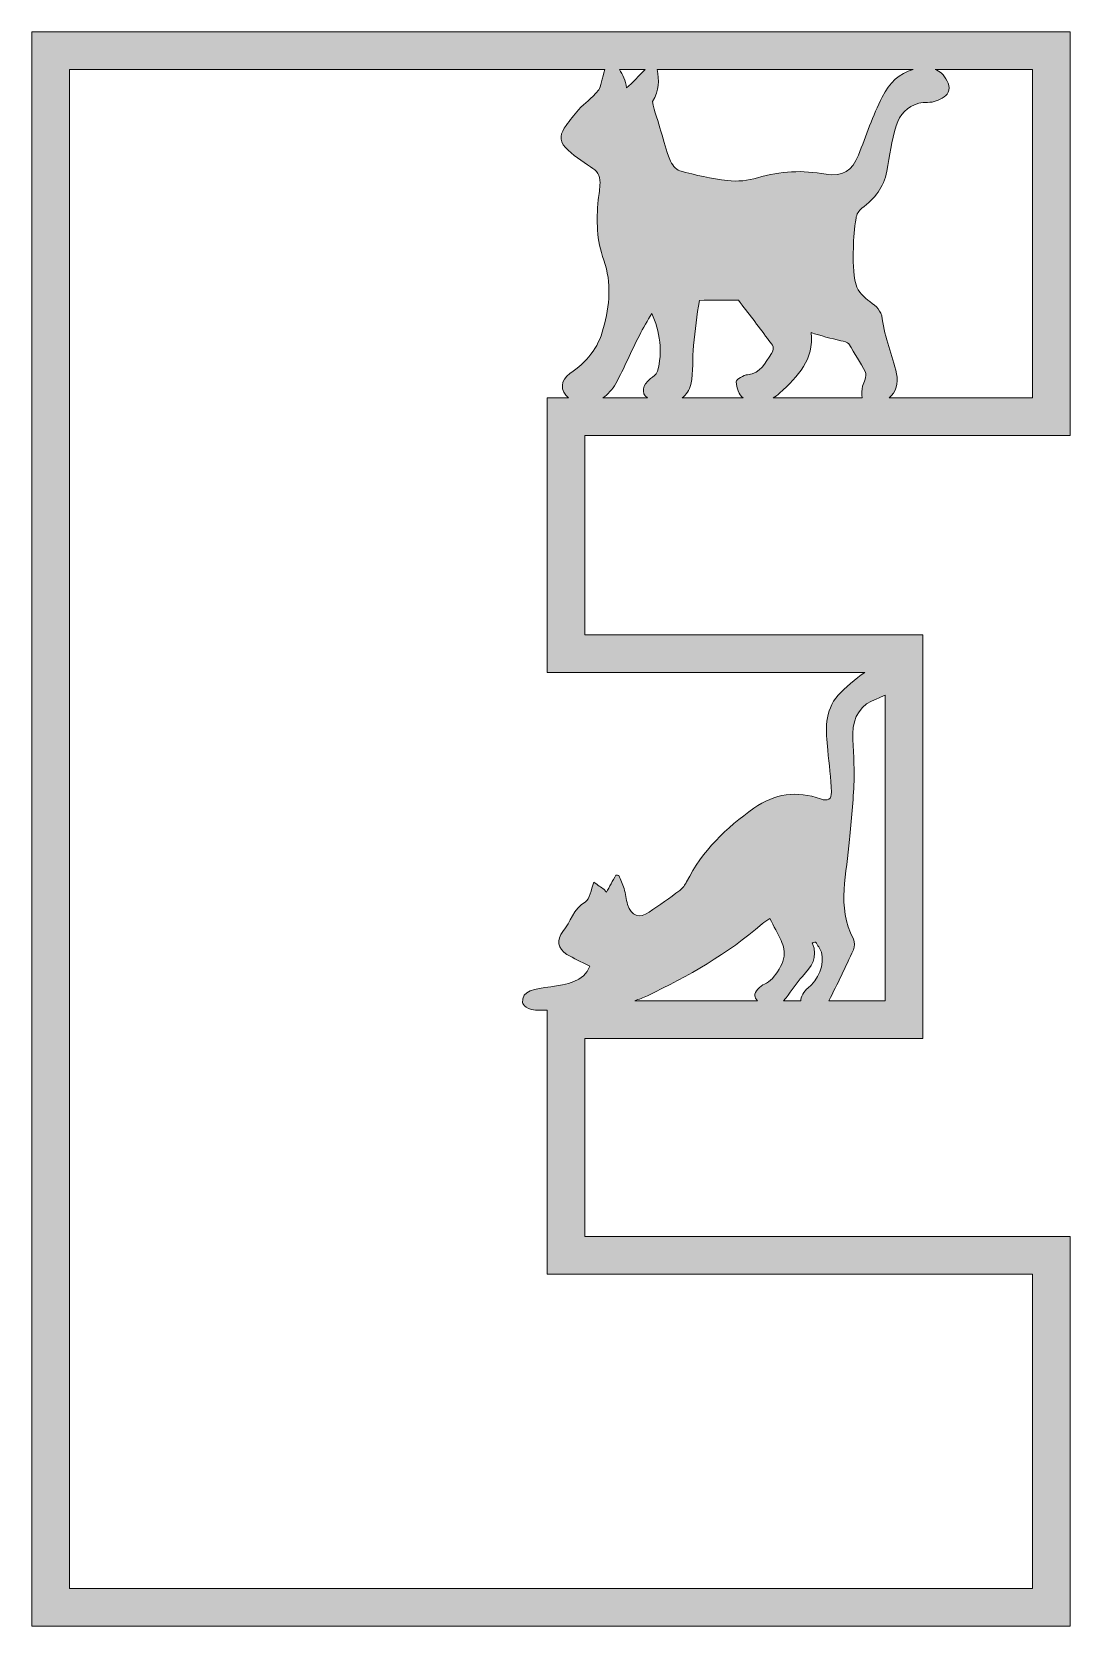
# Model space of a CAD drawing. Header units: millimetres. Extents: x 10 to 564, y -269 to -8.
# Drawn here: x 481.3 to 564, y -134.5 to -7.5 of the extents above; entities that cross this region are included whole.
import ezdxf

# ---------------------------------------------------------------- set-up
doc = ezdxf.new("R2010")
doc.units = ezdxf.units.MM
doc.header["$MEASUREMENT"] = 0
doc.layers.add('Layer 7', color=7, linetype='Continuous')

msp = doc.modelspace()

# ---------------------------------------------------------------- hatches: boundary and pattern name
at = {"layer": 'Layer 7'}
h = msp.add_hatch(color=1, dxfattribs=at)
h.dxf.hatch_style = 2
h.paths.add_polyline_path([(564.05, -39.66), (564.05, -7.5), (481.34, -7.5), (481.34, -134.5), (564.05, -134.5), (564.05, -103.47), (525.4, -103.47), (525.4, -87.68), (552.3, -87.68), (552.3, -55.53), (525.4, -55.53), (525.4, -39.66)])
edge = h.paths.add_edge_path()
edge.add_spline(control_points=[(547.52, -35.72), (547.47, -35.96), (547.41, -36.38), (547.49, -36.66), (547.49, -36.66), (540.4, -36.66), (540.4, -36.66), (540.57, -36.55), (540.74, -36.42), (540.9, -36.28), (542.4, -34.91), (543.65, -33.6), (543.41, -31.46), (544.16, -31.71), (545.02, -31.93), (545.78, -32.1), (545.99, -32.15), (546.35, -32.21), (546.43, -32.35), (546.85, -33.17), (547.37, -33.8), (547.74, -34.61), (547.89, -34.94), (547.58, -35.4), (547.52, -35.72)], knot_values=[0, 0, 0, 0, 1, 1, 1, 2, 2, 2, 3, 3, 3, 4, 4, 4, 5, 5, 5, 6, 6, 6, 7, 7, 7, 8, 8, 8, 8], degree=3, periodic=1)
edge = h.paths.add_edge_path()
edge.add_spline(control_points=[(538.01, -36.66), (538.01, -36.66), (533.15, -36.66), (533.15, -36.66), (533.47, -36.4), (533.71, -36.04), (533.82, -35.59), (534.09, -34.53), (533.92, -33.52), (534.04, -32.49), (534.17, -31.26), (534.3, -30.09), (534.52, -28.89), (535.55, -28.88), (536.59, -28.87), (537.62, -28.88), (538.4, -29.89), (539.18, -30.89), (539.93, -31.93), (540.23, -32.35), (540.63, -32.54), (540.25, -33.13), (539.76, -33.87), (539.41, -34.72), (538.35, -34.81), (538.07, -34.83), (537.44, -35.17), (537.45, -35.37), (537.48, -35.89), (537.62, -36.39), (538.01, -36.66)], knot_values=[0, 0, 0, 0, 1, 1, 1, 2, 2, 2, 3, 3, 3, 4, 4, 4, 5, 5, 5, 6, 6, 6, 7, 7, 7, 8, 8, 8, 9, 9, 9, 10, 10, 10, 10], degree=3, periodic=1)
edge = h.paths.add_edge_path()
edge.add_spline(control_points=[(544.6, -18.84), (542.71, -18.51), (541.01, -18.56), (539.14, -19.13), (538.39, -19.36), (537.55, -19.44), (536.75, -19.34), (535.45, -19.18), (534.24, -18.94), (532.96, -18.56), (532.61, -18.46), (532.31, -18.05), (532.16, -17.67), (531.85, -16.92), (531.69, -16.26), (531.45, -15.41), (531.27, -14.74), (530.91, -13.8), (530.78, -13.06), (531.35, -12.12), (531.3, -11.4), (531.16, -10.5), (531.16, -10.5), (551.55, -10.5), (551.55, -10.5), (550.43, -10.79), (549.68, -11.55), (549.08, -12.7), (548.32, -14.17), (547.79, -15.8), (547.19, -17.32), (546.69, -18.55), (545.92, -19.06), (544.6, -18.84)], knot_values=[0, 0, 0, 0, 1, 1, 1, 2, 2, 2, 3, 3, 3, 4, 4, 4, 5, 5, 5, 6, 6, 6, 7, 7, 7, 8, 8, 8, 9, 9, 9, 10, 10, 10, 11, 11, 11, 11], degree=3, periodic=1)
edge = h.paths.add_edge_path()
edge.add_spline(control_points=[(529.73, -31.68), (530.03, -31.09), (530.39, -30.5), (530.73, -29.93), (531.35, -31.31), (531.62, -33.09), (531.17, -34.52), (531.07, -34.85), (530.82, -34.95), (530.62, -35.12), (529.96, -35.66), (529.86, -36.25), (530.37, -36.66), (530.37, -36.66), (526.82, -36.66), (526.82, -36.66), (527.23, -36.38), (527.58, -35.99), (527.85, -35.51), (528.54, -34.28), (529.08, -32.94), (529.73, -31.68)], knot_values=[0, 0, 0, 0, 1, 1, 1, 2, 2, 2, 3, 3, 3, 4, 4, 4, 5, 5, 5, 6, 6, 6, 7, 7, 7, 7], degree=3, periodic=1)
edge = h.paths.add_edge_path()
edge.add_spline(control_points=[(528.14, -10.5), (528.14, -10.5), (530.2, -10.5), (530.2, -10.5), (529.7, -10.99), (529.23, -11.54), (528.71, -11.97), (528.62, -11.36), (528.42, -10.91), (528.14, -10.5)], knot_values=[0, 0, 0, 0, 1, 1, 1, 2, 2, 2, 3, 3, 3, 3], degree=3, periodic=1)
edge = h.paths.add_edge_path()
edge.add_spline(control_points=[(561.05, -36.66), (561.05, -36.66), (549.64, -36.66), (549.64, -36.66), (550.17, -36.19), (550.39, -35.51), (550.22, -34.73), (549.87, -33.22), (549.29, -31.9), (549.08, -30.36), (548.99, -29.7), (548.64, -29.37), (548.09, -28.99), (547.64, -28.67), (547.14, -28.19), (546.99, -27.64), (546.73, -26.67), (546.77, -25.72), (546.78, -24.74), (546.78, -23.93), (546.86, -23.14), (546.99, -22.34), (547.03, -22.05), (547.22, -21.72), (547.45, -21.55), (548.51, -20.76), (549.19, -19.89), (549.44, -18.61), (549.69, -17.34), (549.8, -16.21), (550.19, -14.98), (550.47, -14.06), (551.05, -13.47), (551.99, -13.19), (552.43, -13.06), (552.97, -13.19), (553.37, -13), (553.77, -12.82), (554.31, -12.62), (554.39, -12.15), (554.47, -11.68), (554.14, -11.11), (553.8, -10.8), (553.66, -10.66), (553.49, -10.57), (553.3, -10.5), (553.3, -10.5), (561.05, -10.5), (561.05, -10.5), (561.05, -10.5), (561.05, -36.66), (561.05, -36.66)], knot_values=[0, 0, 0, 0, 1, 1, 1, 2, 2, 2, 3, 3, 3, 4, 4, 4, 5, 5, 5, 6, 6, 6, 7, 7, 7, 8, 8, 8, 9, 9, 9, 10, 10, 10, 11, 11, 11, 12, 12, 12, 13, 13, 13, 14, 14, 14, 15, 15, 15, 16, 16, 16, 17, 17, 17, 17], degree=3, periodic=1)
edge = h.paths.add_edge_path()
edge.add_spline(control_points=[(543.51, -80.08), (543.59, -80.05), (543.68, -80.03), (543.77, -80.01), (543.93, -80.27), (544.14, -80.51), (544.23, -80.8), (544.53, -81.8), (543.98, -83.05), (543.15, -83.67), (542.88, -83.87), (542.56, -84.45), (542.59, -84.68), (542.59, -84.68), (541.22, -84.68), (541.22, -84.68), (541.29, -84.61), (541.36, -84.52), (541.43, -84.44), (541.85, -83.87), (542.25, -83.27), (542.72, -82.75), (543.42, -81.99), (544.01, -81.24), (543.51, -80.08)], knot_values=[0, 0, 0, 0, 1, 1, 1, 2, 2, 2, 3, 3, 3, 4, 4, 4, 5, 5, 5, 6, 6, 6, 7, 7, 7, 8, 8, 8, 8], degree=3, periodic=1)
edge = h.paths.add_edge_path()
edge.add_spline(control_points=[(539.71, -83.35), (539.36, -83.5), (538.89, -84), (538.92, -84.28), (538.94, -84.41), (539.02, -84.55), (539.15, -84.68), (539.15, -84.68), (529.36, -84.68), (529.36, -84.68), (529.7, -84.57), (530.04, -84.44), (530.37, -84.29), (533.61, -82.72), (536.76, -80.96), (539.51, -78.55), (539.69, -78.4), (539.89, -78.29), (540.13, -78.13), (540.45, -78.76), (540.75, -79.31), (541.02, -79.88), (541.13, -80.1), (541.19, -80.34), (541.25, -80.58), (541.46, -81.47), (540.53, -83.01), (539.71, -83.35)], knot_values=[0, 0, 0, 0, 1, 1, 1, 2, 2, 2, 3, 3, 3, 4, 4, 4, 5, 5, 5, 6, 6, 6, 7, 7, 7, 8, 8, 8, 9, 9, 9, 9], degree=3, periodic=1)
edge = h.paths.add_edge_path()
edge.add_spline(control_points=[(544.82, -84.68), (545.52, -83.35), (546.16, -81.99), (546.78, -80.63), (546.89, -80.39), (546.89, -80), (546.78, -79.77), (545.41, -77.18), (546.29, -74.5), (546.47, -71.85), (546.58, -70.3), (546.79, -68.74), (546.84, -67.19), (546.89, -65.93), (546.74, -64.66), (546.73, -63.4), (546.73, -62.09), (547.43, -61.02), (548.65, -60.63), (548.81, -60.58), (549.08, -60.46), (549.3, -60.34), (549.3, -60.34), (549.3, -84.68), (549.3, -84.68), (549.3, -84.68), (544.82, -84.68), (544.82, -84.68)], knot_values=[0, 0, 0, 0, 1, 1, 1, 2, 2, 2, 3, 3, 3, 4, 4, 4, 5, 5, 5, 6, 6, 6, 7, 7, 7, 8, 8, 8, 9, 9, 9, 9], degree=3, periodic=1)
edge = h.paths.add_edge_path()
edge.add_spline(control_points=[(547.68, -58.53), (546.98, -59), (546.08, -59.77), (545.57, -60.34), (544.45, -61.59), (544.58, -63.18), (544.74, -64.73), (544.85, -65.84), (544.98, -66.95), (545.03, -68.07), (545.05, -68.62), (544.75, -68.81), (544.17, -68.61), (542.29, -67.93), (540.49, -68.18), (538.86, -69.34), (536.66, -70.9), (534.75, -72.74), (533.5, -75.2), (533.37, -75.46), (533.18, -75.72), (532.95, -75.9), (532.15, -76.5), (531.33, -77.06), (530.51, -77.63), (529.75, -78.17), (529.07, -77.93), (528.8, -77.01), (528.68, -76.59), (528.63, -76.15), (528.51, -75.73), (528.41, -75.37), (528.22, -75.04), (528.1, -74.7), (527.99, -74.69), (527.97, -74.69), (527.86, -74.68), (527.61, -75.13), (527.36, -75.59), (527.11, -76.04), (527.05, -75.97), (526.99, -75.9), (526.92, -75.82), (526.67, -75.64), (526.42, -75.46), (526.11, -75.24), (525.86, -75.84), (525.79, -76.59), (525.43, -76.8), (524.45, -77.35), (524.27, -78.42), (523.64, -79.17), (523.1, -79.82), (523.24, -80.53), (523.96, -80.99), (524.49, -81.32), (525.06, -81.56), (525.78, -81.93), (524.85, -84.43), (520.2, -82.82), (520.43, -84.86), (520.44, -84.93), (520.69, -85.49), (521.86, -85.43), (522.04, -85.43), (522.22, -85.43), (522.4, -85.43), (522.4, -85.43), (522.4, -87.68), (522.4, -87.68), (522.4, -87.68), (522.4, -103.47), (522.4, -103.47), (522.4, -103.47), (522.4, -106.47), (522.4, -106.47), (522.4, -106.47), (525.4, -106.47), (525.4, -106.47), (525.4, -106.47), (561.05, -106.47), (561.05, -106.47), (561.05, -106.47), (561.05, -131.5), (561.05, -131.5), (561.05, -131.5), (484.34, -131.5), (484.34, -131.5), (484.34, -131.5), (484.34, -10.5), (484.34, -10.5), (484.34, -10.5), (526.97, -10.5), (526.97, -10.5), (526.8, -11.18), (526.63, -11.93), (526.5, -12.11), (525.87, -12.93), (525.41, -13.09), (524.89, -13.7), (524.51, -14.15), (524.22, -14.52), (523.9, -14.95), (523.45, -15.57), (523.29, -16.12), (523.85, -16.71), (524.41, -17.31), (525.16, -17.82), (525.85, -18.25), (526.37, -18.58), (526.61, -18.9), (526.6, -19.52), (526.6, -19.99), (526.51, -20.41), (526.46, -20.88), (526.3, -22.58), (526.32, -24.05), (526.9, -25.7), (527.54, -27.53), (527.36, -29.24), (526.86, -31.14), (526.45, -32.7), (525.54, -33.81), (524.2, -34.71), (523.44, -35.22), (523.39, -36.13), (524.09, -36.66), (524.09, -36.66), (522.4, -36.66), (522.4, -36.66), (522.4, -36.66), (522.4, -39.66), (522.4, -39.66), (522.4, -39.66), (522.4, -55.53), (522.4, -55.53), (522.4, -55.53), (522.4, -58.53), (522.4, -58.53), (522.4, -58.53), (525.4, -58.53), (525.4, -58.53), (525.4, -58.53), (547.68, -58.53), (547.68, -58.53)], knot_values=[0, 0, 0, 0, 1, 1, 1, 2, 2, 2, 3, 3, 3, 4, 4, 4, 5, 5, 5, 6, 6, 6, 7, 7, 7, 8, 8, 8, 9, 9, 9, 10, 10, 10, 11, 11, 11, 12, 12, 12, 13, 13, 13, 14, 14, 14, 15, 15, 15, 16, 16, 16, 17, 17, 17, 18, 18, 18, 19, 19, 19, 20, 20, 20, 21, 21, 21, 22, 22, 22, 23, 23, 23, 24, 24, 24, 25, 25, 25, 26, 26, 26, 27, 27, 27, 28, 28, 28, 29, 29, 29, 30, 30, 30, 31, 31, 31, 32, 32, 32, 33, 33, 33, 34, 34, 34, 35, 35, 35, 36, 36, 36, 37, 37, 37, 38, 38, 38, 39, 39, 39, 40, 40, 40, 41, 41, 41, 42, 42, 42, 43, 43, 43, 44, 44, 44, 45, 45, 45, 46, 46, 46, 47, 47, 47, 48, 48, 48, 48], degree=3, periodic=1)

# ---------------------------------------------------------------- linework, layer by layer
at = {"layer": 'Layer 7', "lineweight": 0}
msp.add_lwpolyline([(564.05, -39.66), (564.05, -7.5), (481.34, -7.5), (481.34, -134.5), (564.05, -134.5), (564.05, -103.47), (525.4, -103.47), (525.4, -87.68), (552.3, -87.68), (552.3, -55.53), (525.4, -55.53), (525.4, -39.66), (564.05, -39.66)], dxfattribs=at)
for points, knots in [([(547.68, -58.53), (546.98, -59), (546.08, -59.77), (545.57, -60.34), (544.45, -61.59), (544.58, -63.18), (544.74, -64.73), (544.85, -65.84), (544.98, -66.95), (545.03, -68.07), (545.05, -68.62), (544.75, -68.81), (544.17, -68.61), (542.29, -67.93), (540.49, -68.18), (538.86, -69.34), (536.66, -70.9), (534.75, -72.74), (533.5, -75.2), (533.37, -75.46), (533.18, -75.72), (532.95, -75.9), (532.15, -76.5), (531.33, -77.06), (530.51, -77.63), (529.75, -78.17), (529.07, -77.93), (528.8, -77.01), (528.68, -76.59), (528.63, -76.15), (528.51, -75.73), (528.41, -75.37), (528.22, -75.04), (528.1, -74.7), (527.99, -74.69), (527.97, -74.69), (527.86, -74.68), (527.61, -75.13), (527.36, -75.59), (527.11, -76.04), (527.05, -75.97), (526.99, -75.9), (526.92, -75.82), (526.67, -75.64), (526.42, -75.46), (526.11, -75.24), (525.86, -75.84), (525.79, -76.59), (525.43, -76.8), (524.45, -77.35), (524.27, -78.42), (523.64, -79.17), (523.1, -79.82), (523.24, -80.53), (523.96, -80.99), (524.49, -81.32), (525.06, -81.56), (525.78, -81.93), (524.85, -84.43), (520.2, -82.82), (520.43, -84.86), (520.44, -84.93), (520.69, -85.49), (521.86, -85.43), (522.04, -85.43), (522.22, -85.43), (522.4, -85.43), (522.4, -85.43), (522.4, -87.68), (522.4, -87.68), (522.4, -87.68), (522.4, -103.47), (522.4, -103.47), (522.4, -103.47), (522.4, -106.47), (522.4, -106.47), (522.4, -106.47), (525.4, -106.47), (525.4, -106.47), (525.4, -106.47), (561.05, -106.47), (561.05, -106.47), (561.05, -106.47), (561.05, -131.5), (561.05, -131.5), (561.05, -131.5), (484.34, -131.5), (484.34, -131.5), (484.34, -131.5), (484.34, -10.5), (484.34, -10.5), (484.34, -10.5), (526.97, -10.5), (526.97, -10.5), (526.8, -11.18), (526.63, -11.93), (526.5, -12.11), (525.87, -12.93), (525.41, -13.09), (524.89, -13.7), (524.51, -14.15), (524.22, -14.52), (523.9, -14.95), (523.45, -15.57), (523.29, -16.12), (523.85, -16.71), (524.41, -17.31), (525.16, -17.82), (525.85, -18.25), (526.37, -18.58), (526.61, -18.9), (526.6, -19.52), (526.6, -19.99), (526.51, -20.41), (526.46, -20.88), (526.3, -22.58), (526.32, -24.05), (526.9, -25.7), (527.54, -27.53), (527.36, -29.24), (526.86, -31.14), (526.45, -32.7), (525.54, -33.81), (524.2, -34.71), (523.44, -35.22), (523.39, -36.13), (524.09, -36.66), (524.09, -36.66), (522.4, -36.66), (522.4, -36.66), (522.4, -36.66), (522.4, -39.66), (522.4, -39.66), (522.4, -39.66), (522.4, -55.53), (522.4, -55.53), (522.4, -55.53), (522.4, -58.53), (522.4, -58.53), (522.4, -58.53), (525.4, -58.53), (525.4, -58.53), (525.4, -58.53), (547.68, -58.53), (547.68, -58.53)], [0, 0, 0, 0, 1, 1, 1, 2, 2, 2, 3, 3, 3, 4, 4, 4, 5, 5, 5, 6, 6, 6, 7, 7, 7, 8, 8, 8, 9, 9, 9, 10, 10, 10, 11, 11, 11, 12, 12, 12, 13, 13, 13, 14, 14, 14, 15, 15, 15, 16, 16, 16, 17, 17, 17, 18, 18, 18, 19, 19, 19, 20, 20, 20, 21, 21, 21, 22, 22, 22, 23, 23, 23, 24, 24, 24, 25, 25, 25, 26, 26, 26, 27, 27, 27, 28, 28, 28, 29, 29, 29, 30, 30, 30, 31, 31, 31, 32, 32, 32, 33, 33, 33, 34, 34, 34, 35, 35, 35, 36, 36, 36, 37, 37, 37, 38, 38, 38, 39, 39, 39, 40, 40, 40, 41, 41, 41, 42, 42, 42, 43, 43, 43, 44, 44, 44, 45, 45, 45, 46, 46, 46, 47, 47, 47, 48, 48, 48, 48]), ([(528.14, -10.5), (528.14, -10.5), (530.2, -10.5), (530.2, -10.5), (529.7, -10.99), (529.23, -11.54), (528.71, -11.97), (528.62, -11.36), (528.42, -10.91), (528.14, -10.5)], [0, 0, 0, 0, 1, 1, 1, 2, 2, 2, 3, 3, 3, 3]), ([(544.6, -18.84), (542.71, -18.51), (541.01, -18.56), (539.14, -19.13), (538.39, -19.36), (537.55, -19.44), (536.75, -19.34), (535.45, -19.18), (534.24, -18.94), (532.96, -18.56), (532.61, -18.46), (532.31, -18.05), (532.16, -17.67), (531.85, -16.92), (531.69, -16.26), (531.45, -15.41), (531.27, -14.74), (530.91, -13.8), (530.78, -13.06), (531.35, -12.12), (531.3, -11.4), (531.16, -10.5), (531.16, -10.5), (551.55, -10.5), (551.55, -10.5), (550.43, -10.79), (549.68, -11.55), (549.08, -12.7), (548.32, -14.17), (547.79, -15.8), (547.19, -17.32), (546.69, -18.55), (545.92, -19.06), (544.6, -18.84)], [0, 0, 0, 0, 1, 1, 1, 2, 2, 2, 3, 3, 3, 4, 4, 4, 5, 5, 5, 6, 6, 6, 7, 7, 7, 8, 8, 8, 9, 9, 9, 10, 10, 10, 11, 11, 11, 11]), ([(561.05, -36.66), (561.05, -36.66), (549.64, -36.66), (549.64, -36.66), (550.17, -36.19), (550.39, -35.51), (550.22, -34.73), (549.87, -33.22), (549.29, -31.9), (549.08, -30.36), (548.99, -29.7), (548.64, -29.37), (548.09, -28.99), (547.64, -28.67), (547.14, -28.19), (546.99, -27.64), (546.73, -26.67), (546.77, -25.72), (546.78, -24.74), (546.78, -23.93), (546.86, -23.14), (546.99, -22.34), (547.03, -22.05), (547.22, -21.72), (547.45, -21.55), (548.51, -20.76), (549.19, -19.89), (549.44, -18.61), (549.69, -17.34), (549.8, -16.21), (550.19, -14.98), (550.47, -14.06), (551.05, -13.47), (551.99, -13.19), (552.43, -13.06), (552.97, -13.19), (553.37, -13), (553.77, -12.82), (554.31, -12.62), (554.39, -12.15), (554.47, -11.68), (554.14, -11.11), (553.8, -10.8), (553.66, -10.66), (553.49, -10.57), (553.3, -10.5), (553.3, -10.5), (561.05, -10.5), (561.05, -10.5), (561.05, -10.5), (561.05, -36.66), (561.05, -36.66)], [0, 0, 0, 0, 1, 1, 1, 2, 2, 2, 3, 3, 3, 4, 4, 4, 5, 5, 5, 6, 6, 6, 7, 7, 7, 8, 8, 8, 9, 9, 9, 10, 10, 10, 11, 11, 11, 12, 12, 12, 13, 13, 13, 14, 14, 14, 15, 15, 15, 16, 16, 16, 17, 17, 17, 17]), ([(538.01, -36.66), (538.01, -36.66), (533.15, -36.66), (533.15, -36.66), (533.47, -36.4), (533.71, -36.04), (533.82, -35.59), (534.09, -34.53), (533.92, -33.52), (534.04, -32.49), (534.17, -31.26), (534.3, -30.09), (534.52, -28.89), (535.55, -28.88), (536.59, -28.87), (537.62, -28.88), (538.4, -29.89), (539.18, -30.89), (539.93, -31.93), (540.23, -32.35), (540.63, -32.54), (540.25, -33.13), (539.76, -33.87), (539.41, -34.72), (538.35, -34.81), (538.07, -34.83), (537.44, -35.17), (537.45, -35.37), (537.48, -35.89), (537.62, -36.39), (538.01, -36.66)], [0, 0, 0, 0, 1, 1, 1, 2, 2, 2, 3, 3, 3, 4, 4, 4, 5, 5, 5, 6, 6, 6, 7, 7, 7, 8, 8, 8, 9, 9, 9, 10, 10, 10, 10]), ([(529.73, -31.68), (530.03, -31.09), (530.39, -30.5), (530.73, -29.93), (531.35, -31.31), (531.62, -33.09), (531.17, -34.52), (531.07, -34.85), (530.82, -34.95), (530.62, -35.12), (529.96, -35.66), (529.86, -36.25), (530.37, -36.66), (530.37, -36.66), (526.82, -36.66), (526.82, -36.66), (527.23, -36.38), (527.58, -35.99), (527.85, -35.51), (528.54, -34.28), (529.08, -32.94), (529.73, -31.68)], [0, 0, 0, 0, 1, 1, 1, 2, 2, 2, 3, 3, 3, 4, 4, 4, 5, 5, 5, 6, 6, 6, 7, 7, 7, 7]), ([(547.52, -35.72), (547.47, -35.96), (547.41, -36.38), (547.49, -36.66), (547.49, -36.66), (540.4, -36.66), (540.4, -36.66), (540.57, -36.55), (540.74, -36.42), (540.9, -36.28), (542.4, -34.91), (543.65, -33.6), (543.41, -31.46), (544.16, -31.71), (545.02, -31.93), (545.78, -32.1), (545.99, -32.15), (546.35, -32.21), (546.43, -32.35), (546.85, -33.17), (547.37, -33.8), (547.74, -34.61), (547.89, -34.94), (547.58, -35.4), (547.52, -35.72)], [0, 0, 0, 0, 1, 1, 1, 2, 2, 2, 3, 3, 3, 4, 4, 4, 5, 5, 5, 6, 6, 6, 7, 7, 7, 8, 8, 8, 8]), ([(544.82, -84.68), (545.52, -83.35), (546.16, -81.99), (546.78, -80.63), (546.89, -80.39), (546.89, -80), (546.78, -79.77), (545.41, -77.18), (546.29, -74.5), (546.47, -71.85), (546.58, -70.3), (546.79, -68.74), (546.84, -67.19), (546.89, -65.93), (546.74, -64.66), (546.73, -63.4), (546.73, -62.09), (547.43, -61.02), (548.65, -60.63), (548.81, -60.58), (549.08, -60.46), (549.3, -60.34), (549.3, -60.34), (549.3, -84.68), (549.3, -84.68), (549.3, -84.68), (544.82, -84.68), (544.82, -84.68)], [0, 0, 0, 0, 1, 1, 1, 2, 2, 2, 3, 3, 3, 4, 4, 4, 5, 5, 5, 6, 6, 6, 7, 7, 7, 8, 8, 8, 9, 9, 9, 9]), ([(539.71, -83.35), (539.36, -83.5), (538.89, -84), (538.92, -84.28), (538.94, -84.41), (539.02, -84.55), (539.15, -84.68), (539.15, -84.68), (529.36, -84.68), (529.36, -84.68), (529.7, -84.57), (530.04, -84.44), (530.37, -84.29), (533.61, -82.72), (536.76, -80.96), (539.51, -78.55), (539.69, -78.4), (539.89, -78.29), (540.13, -78.13), (540.45, -78.76), (540.75, -79.31), (541.02, -79.88), (541.13, -80.1), (541.19, -80.34), (541.25, -80.58), (541.46, -81.47), (540.53, -83.01), (539.71, -83.35)], [0, 0, 0, 0, 1, 1, 1, 2, 2, 2, 3, 3, 3, 4, 4, 4, 5, 5, 5, 6, 6, 6, 7, 7, 7, 8, 8, 8, 9, 9, 9, 9]), ([(543.51, -80.08), (543.59, -80.05), (543.68, -80.03), (543.77, -80.01), (543.93, -80.27), (544.14, -80.51), (544.23, -80.8), (544.53, -81.8), (543.98, -83.05), (543.15, -83.67), (542.88, -83.87), (542.56, -84.45), (542.59, -84.68), (542.59, -84.68), (541.22, -84.68), (541.22, -84.68), (541.29, -84.61), (541.36, -84.52), (541.43, -84.44), (541.85, -83.87), (542.25, -83.27), (542.72, -82.75), (543.42, -81.99), (544.01, -81.24), (543.51, -80.08)], [0, 0, 0, 0, 1, 1, 1, 2, 2, 2, 3, 3, 3, 4, 4, 4, 5, 5, 5, 6, 6, 6, 7, 7, 7, 8, 8, 8, 8])]:
    msp.add_open_spline(points, degree=3, knots=knots, dxfattribs=at)

doc.saveas('drawing.dxf')
